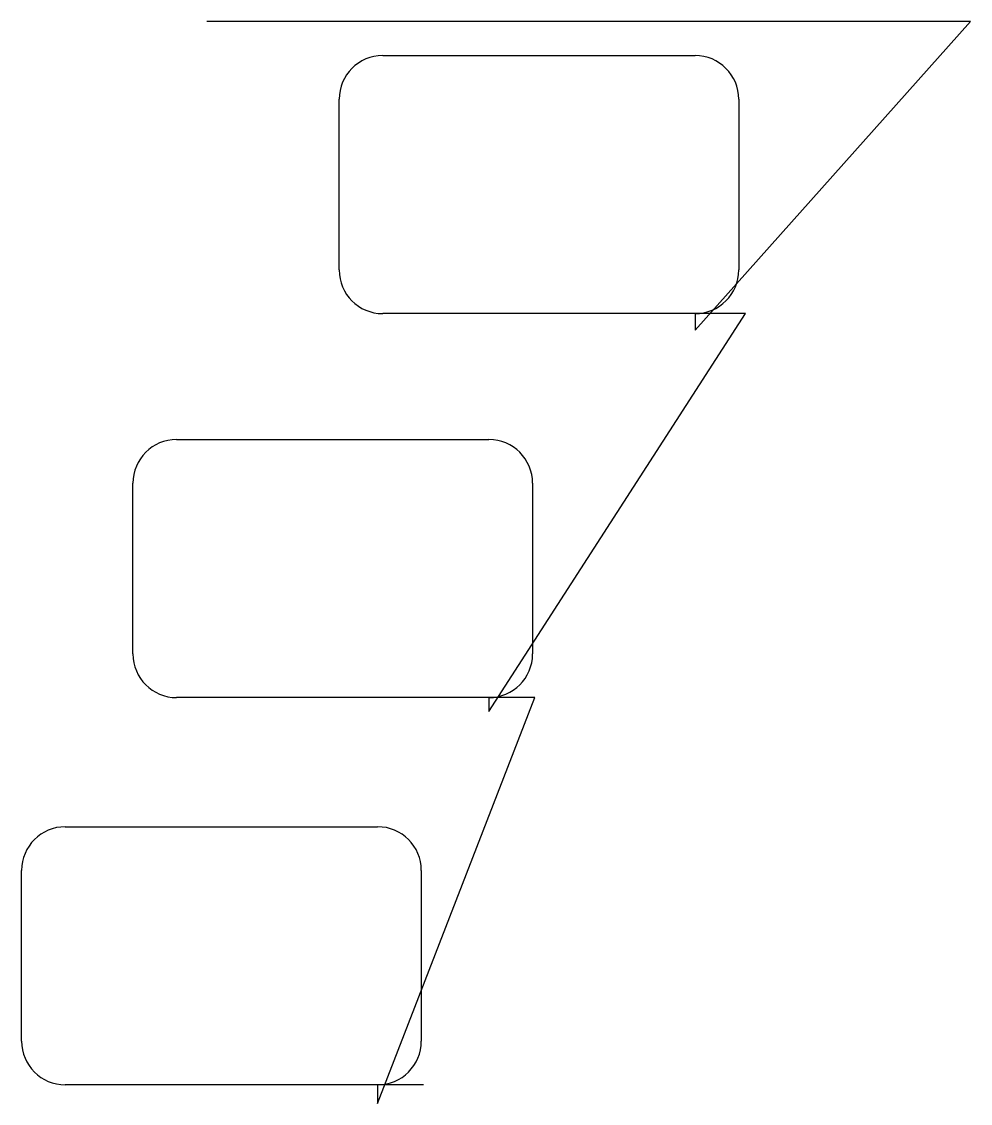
# Model space of a CAD drawing. Header units: metres. Extents: x 147 to 858, y 453 to 1264.
import ezdxf

# ---------------------------------------------------------------- set-up
doc = ezdxf.new("R2010")
doc.units = ezdxf.units.M

msp = doc.modelspace()

# ---------------------------------------------------------------- linework, layer by layer
at = {"layer": 'TOOL_0'}
for p, q in [((286.5, 1263.727), (285.5, 1263.727)), ((856.54, 1263.727), (286.5, 1263.727)), ((651.349, 1032.43), (857.54, 1263.727)), ((857.54, 1263.727), (856.54, 1263.727)), ((856.54, 1263.727), (857.54, 1263.727)), ((857.54, 1263.727), (856.54, 1263.727)), ((417.349, 1238.304), (651.349, 1238.304)), ((384.649, 1077.604), (384.649, 1205.604)), ((684.049, 1205.604), (684.049, 1077.604)), ((651.349, 1044.904), (417.349, 1044.904)), ((496.881, 746.743), (689.084, 1044.904)), ((689.084, 1044.904), (651.349, 1044.904)), ((651.349, 1044.904), (651.349, 1032.43)), ((262.881, 950.536), (496.881, 950.536)), ((230.181, 789.836), (230.181, 917.836)), ((529.581, 917.836), (529.581, 789.836)), ((496.881, 757.136), (262.881, 757.136)), ((413.518, 453.019), (531.378, 757.136)), ((531.378, 757.136), (496.881, 757.136)), ((496.881, 757.136), (496.881, 746.743)), ((179.518, 660.309), (413.518, 660.309)), ((146.818, 499.609), (146.818, 627.609)), ((446.218, 627.609), (446.218, 499.609)), ((413.518, 466.909), (179.518, 466.909)), ((447.901, 466.909), (413.518, 466.909)), ((413.518, 466.909), (413.518, 453.019))]:
    msp.add_line(p, q, dxfattribs=at)
for centre, start, end in [((417.349, 1205.604), 90, 180), ((651.349, 1205.604), 0, 90), ((417.349, 1077.604), 180, 270), ((651.349, 1077.604), 270, 0), ((262.881, 917.836), 90, 180), ((496.881, 917.836), 0, 90), ((262.881, 789.836), 180, 270), ((496.881, 789.836), 270, 0), ((179.518, 627.609), 90, 180), ((413.518, 627.609), 0, 90), ((179.518, 499.609), 180, 270), ((413.518, 499.609), 270, 0)]:
    msp.add_arc(centre, 32.7, start, end, dxfattribs=at)

doc.saveas('drawing.dxf')
